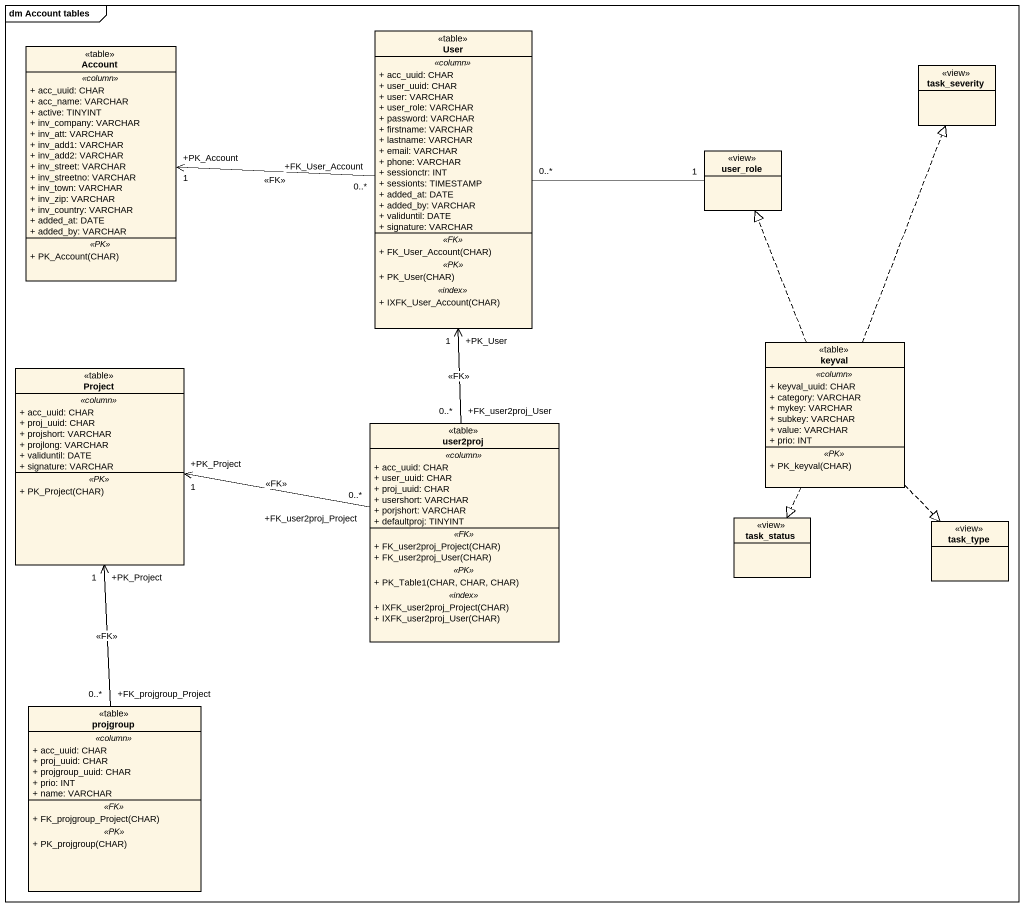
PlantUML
@startuml
mainframe dm Account tables
hide circle
hide empty members
skinparam classAttributeIconSize 0
class User <<table>> {
  .. <<column>> ..
  + acc_uuid: CHAR
  + user_uuid: CHAR
  + user: VARCHAR
  + user_role: VARCHAR
  + password: VARCHAR
  + firstname: VARCHAR
  + lastname: VARCHAR
  + email: VARCHAR
  + phone: VARCHAR
  + sessionctr: INT
  + sessionts: TIMESTAMP
  + added_at: DATE
  + added_by: VARCHAR
  + validuntil: DATE
  + signature: VARCHAR
  .. <<FK>> ..
  + FK_User_Account(CHAR)
  .. <<PK>> ..
  + PK_User(CHAR)
  .. <<index>> ..
  + IXFK_User_Account(CHAR)
}
class Account <<table>> {
  .. <<column>> ..
  + acc_uuid: CHAR
  + acc_name: VARCHAR
  + active: TINYINT
  + inv_company: VARCHAR
  + inv_att: VARCHAR
  + inv_add1: VARCHAR
  + inv_add2: VARCHAR
  + inv_street: VARCHAR
  + inv_streetno: VARCHAR
  + inv_town: VARCHAR
  + inv_zip: VARCHAR
  + inv_country: VARCHAR
  + added_at: DATE
  + added_by: VARCHAR
  .. <<PK>> ..
  + PK_Account(CHAR)
}
class task_severity <<view>>
class user_role <<view>>
class keyval <<table>> {
  .. <<column>> ..
  + keyval_uuid: CHAR
  + category: VARCHAR
  + mykey: VARCHAR
  + subkey: VARCHAR
  + value: VARCHAR
  + prio: INT
  .. <<PK>> ..
  + PK_keyval(CHAR)
}
class Project <<table>> {
  .. <<column>> ..
  + acc_uuid: CHAR
  + proj_uuid: CHAR
  + projshort: VARCHAR
  + projlong: VARCHAR
  + validuntil: DATE
  + signature: VARCHAR
  .. <<PK>> ..
  + PK_Project(CHAR)
}
class user2proj <<table>> {
  .. <<column>> ..
  + acc_uuid: CHAR
  + user_uuid: CHAR
  + proj_uuid: CHAR
  + usershort: VARCHAR
  + porjshort: VARCHAR
  + defaultproj: TINYINT
  .. <<FK>> ..
  + FK_user2proj_Project(CHAR)
  + FK_user2proj_User(CHAR)
  .. <<PK>> ..
  + PK_Table1(CHAR, CHAR, CHAR)
  .. <<index>> ..
  + IXFK_user2proj_Project(CHAR)
  + IXFK_user2proj_User(CHAR)
}
class task_status <<view>>
class task_type <<view>>
class projgroup <<table>> {
  .. <<column>> ..
  + acc_uuid: CHAR
  + proj_uuid: CHAR
  + projgroup_uuid: CHAR
  + prio: INT
  + name: VARCHAR
  .. <<FK>> ..
  + FK_projgroup_Project(CHAR)
  .. <<PK>> ..
  + PK_projgroup(CHAR)
}
User "+FK_User_Account\n0..*" -left-> "+PK_Account\n1" Account : <<FK>>
User "0..*" -right- "1" user_role
keyval .up.|> task_severity
keyval .up.|> user_role
keyval ..|> task_status
keyval ..|> task_type
user2proj "+FK_user2proj_User\n0..*" -up-> "+PK_User\n1" User : <<FK>>
user2proj "+FK_user2proj_Project\n0..*" -left-> "+PK_Project\n1" Project : <<FK>>
projgroup "+FK_projgroup_Project\n0..*" -up-> "+PK_Project\n1" Project : <<FK>>
@enduml
